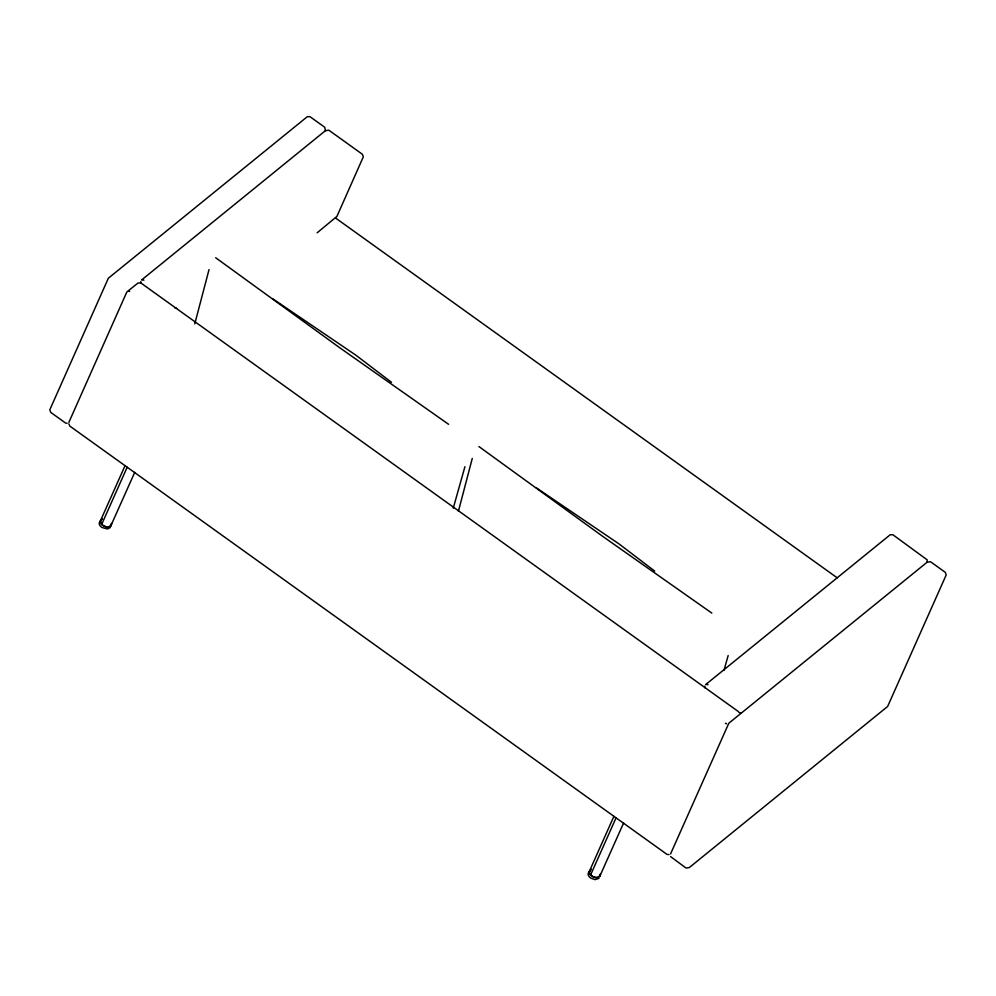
<?xml version="1.0" encoding="UTF-8"?>
<svg xmlns="http://www.w3.org/2000/svg" width="996" height="996" viewBox="0 0 996 996"><rect width="100%" height="100%" fill="white"/><g stroke="black" fill="none" stroke-linecap="round" stroke-linejoin="round"><path stroke-width="1.49" d="M140.747 281.495L140.859 283.225M704.844 686.07L704.956 687.8M209.023 269.605L194.78 323.887M472.266 458.409L458.434 511.234M453.255 508.147L464.92 466.713M723.992 670.308L728.163 655.517M670.557 853.946L728.811 723.245L927.089 562.23L927.189 559.864L892.889 534.752L890.225 534.752L705.728 684.526M141.644 279.951L325.368 130.713L324.808 127.314L309.993 116.694L307.328 116.681L108.352 278.22L49.812 409.779L50.746 412.394L65.537 423.001L67.106 423.288M110.606 526.112L110.07 527.706L107.506 528.963L101.953 527.482A5.976 3.81 24 0 1 99.251 523.784L99.388 522.414L101.156 520.846M134.759 472.303L110.867 525.739L109.61 526.61A5.988 3.822 24 0 1 103.721 525.9L101.654 524.431L100.086 521.593L102.065 518.767M600.314 874.027L599.966 876.131C596.48 879.456 590.23 876.43 588.972 872.222L590.952 869.408M110.867 525.739L111.564 523.734M591.275 869.271L589.034 871.861L590.578 875.061L592.595 876.53A5.988 3.822 24 0 0 598.484 877.239L600.451 874.376M68.861 422.391L126.741 292.189M100.086 521.593L124.998 465.767M101.654 524.431L127.189 467.211M588.972 872.222L613.872 816.396M590.541 875.073L616.063 817.841M599.754 876.368L623.633 822.945M317.139 232.815L336.922 216.406L363.303 156.882L362.407 154.28L328.792 130.177L325.368 130.713M127.351 291.554L138.095 282.939L140.996 283.063L738.559 711.704M598.957 878.335L595.06 879.63L590.827 878.123A5.976 3.81 24 0 1 588.126 874.413L588.275 873.044L590.043 871.475M927.089 562.23L930.488 561.732L945.304 572.351L946.2 574.953L887.635 706.463L689.357 867.528L686.045 868.039L670.582 856.597M102.389 518.63L100.16 521.219C100.745 525.764 107.63 528.839 111.079 525.49L111.428 523.398M142.416 279.864L143.897 280.162M176.641 308.287L175.059 308.013M706.5 684.439L707.994 684.738M740.725 712.862L739.144 712.588M669.051 854.643L667.93 854.381M129.642 291.492L128.621 291.131M725.399 723.27L726.532 723.793M273.004 298.962L355.784 355.111L391.49 382.302M536.246 487.766L619.026 543.916L654.733 571.106M448.598 424.296L339.835 347.828L215.671 257.74M711.841 613.1L603.078 536.632L478.914 446.544M335.677 218.099L837.163 577.805M69.471 425.827L667.208 854.531M69.434 424.819L68.824 423.873"/></g></svg>
